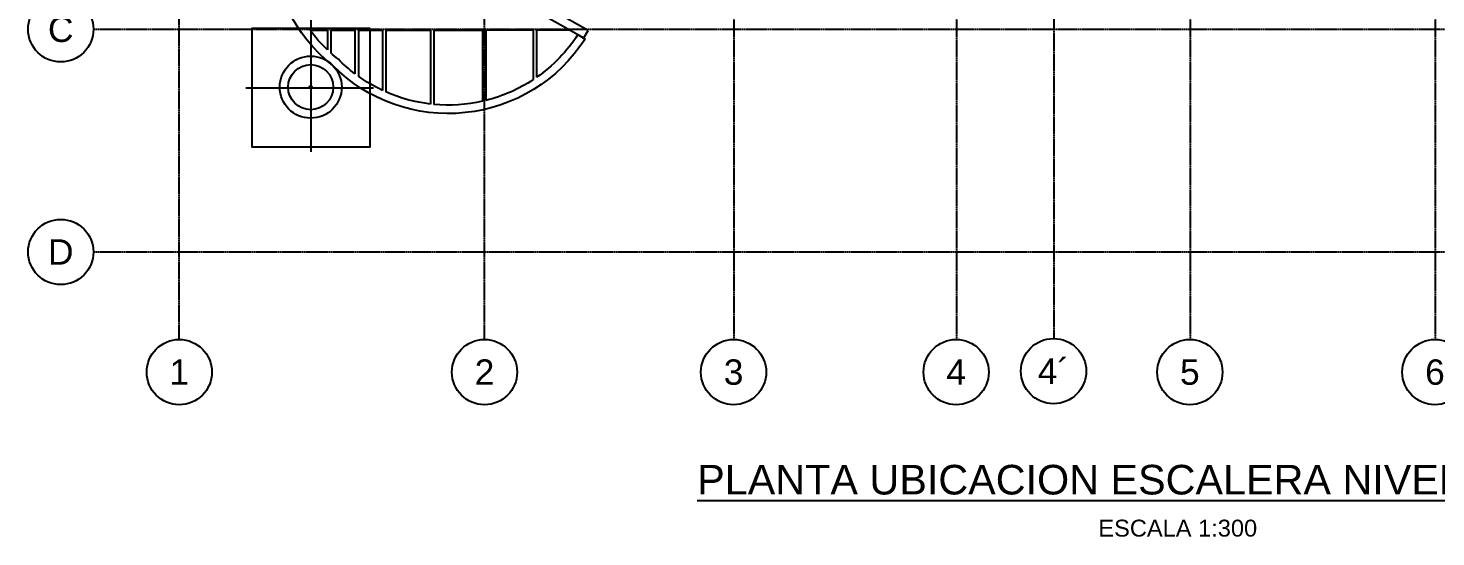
# Model space of a CAD drawing. Header units: millimetres. Extents: x -59786 to 1889966, y -10432 to 69447.
# Drawn here: x 77759 to 127725, y -10432 to 7616 of the extents above; entities that cross this region are included whole.
import ezdxf
from ezdxf.enums import TextEntityAlignment as Align

# ---------------------------------------------------------------- set-up
doc = ezdxf.new("R2010")
doc.units = ezdxf.units.MM
doc.header["$LTSCALE"] = 0.2
doc.linetypes.add('CENTER', pattern=[50.8, 31.75, -6.35, 6.35, -6.35])
for name, color, linetype in [('EE-5', 7, 'Continuous'), ('EE-TEXTO 1', 4, 'Continuous'), ('EE-TEXTO 2', 2, 'Continuous'), ('SIM-CONCRETO', 8, 'Continuous'), ('SIM-COTAS', 1, 'Continuous'), ('SIM-EJES', 8, 'CENTER')]:
    doc.layers.add(name, color=color, linetype=linetype)
doc.styles.add('ARIAL EE', font='arial.ttf')

# ---------------------------------------------------------------- blocks, each defined once
blk = doc.blocks.new('ITEM_1')
at = {"layer": 'EE-5'}
blk.add_circle((0, 0), 3.86, dxfattribs=at)
at = {"layer": 'EE-TEXTO 1', "style": 'ARIAL EE', "flags": 4}
blk.add_attdef('EJE', text='', height=3, dxfattribs=at).set_placement((0, 0), align=Align.MIDDLE_CENTER)
blk = doc.blocks.new('TÍTULO')
at = {"layer": 'EE-TEXTO 1', "style": 'ARIAL EE'}
blk.add_attdef('%%UVISTAENPLANTA', text='', height=3.5, dxfattribs=at).set_placement((-0.54, 3.5), align=Align.CENTER)
at = {"layer": 'EE-TEXTO 2', "style": 'ARIAL EE'}
for tag, p in [('SUBTITULO', (-0.77, -1.27)), ('ESCALA1:100', (-0.32, -5.15))]:
    blk.add_attdef(tag, text='', height=2, dxfattribs=at).set_placement(p, align=Align.CENTER)

msp = doc.modelspace()

# ---------------------------------------------------------------- linework, layer by layer
at = {"layer": 'SIM-CONCRETO', "ltscale": 3}
for p, q in [((87766.291, 7541.333), (88381.082, 7542.127)), ((87793.342, 7897.093), (87793.342, 3222.312)), ((88381.082, 7542.127), (88381.082, 6847.767)), ((88501.082, 7542.282), (89359.712, 7543.39)), ((88501.082, 7542.282), (88501.082, 6737.019)), ((89359.712, 7543.39), (89359.712, 5995.94)), ((89479.712, 7543.545), (90338.34, 7544.653)), ((89479.712, 7543.545), (89479.712, 5907.817)), ((90338.34, 7544.653), (90338.34, 5405.715)), ((90458.34, 7544.808), (92038.338, 7546.847)), ((90458.34, 7544.808), (90458.34, 5351.198)), ((92038.338, 7546.847), (92038.338, 4922.782)), ((92158.338, 7547.002), (93885.154, 7549.231)), ((92158.338, 7547.002), (92158.338, 4910.238)), ((93885.154, 7549.231), (93885.154, 5022.809)), ((94005.154, 7549.386), (95688.362, 7551.558)), ((94005.154, 7549.386), (94005.154, 5051.488)), ((95688.362, 7551.558), (95688.352, 5791.2)), ((95808.339, 7551.713), (96983.39, 7553.23)), ((95808.339, 7551.713), (95808.339, 5872.497)), ((97274.714, 7388.281), (97529.309, 7229.508)), ((85481.846, 5504.502), (90021.45, 5504.502))]:
    msp.add_line(p, q, dxfattribs=at)
for points in [[(97529.309, 7229.508, -0.477713329), (88570.379, 6286.746, -0.480834974), (88522.029, 15260.699, -0.14201962), (91371.327, 16592.54)], [(88381.082, 6847.767, -0.042633997), (87766.291, 7541.333, -0.042633997)], [(97274.714, 7388.281, -0.09693704), (95808.339, 5872.497)], [(89359.712, 5995.94, -0.035693301), (88770.297, 6511.159, -0.016139791), (88501.082, 6737.019, -0.016139791)], [(90338.34, 5405.715, -0.045385874), (89479.712, 5907.817, -0.045385874)], [(95688.352, 5791.2, -0.08431577), (94005.154, 5051.488, -0.08431577)], [(92038.338, 4922.782, -0.074963241), (90458.34, 5351.198, -0.074963241)], [(93885.154, 5022.809, -0.079294234), (92158.338, 4910.238, -0.079294234)]]:
    msp.add_lwpolyline(points, format="xyb", dxfattribs=at)
for points in [[(97631.808, 7531.179), (95196.25, 8912.502), (95048.251, 8651.549), (97486.628, 7268.628)], [(89893.342, 7604.502), (85693.342, 7604.502), (85693.342, 3404.502), (89893.342, 3404.502)]]:
    msp.add_lwpolyline(points, close=True, dxfattribs=at)
for radius in [1100, 800, 42.573]:
    msp.add_circle((87788.224, 5523.715), radius, dxfattribs=at)
at = {"layer": 'SIM-EJES'}
for p, q in [((83124.226, -3429.792), (83124.226, 67099.793)), ((93958.401, -3429.792), (93958.401, 67099.793)), ((102805.216, 67099.793), (102805.216, -3429.792)), ((110705.216, 67099.793), (110705.216, -3429.792)), ((114162.226, 67133.022), (114162.226, -3429.792)), ((118999.887, 67099.793), (118999.887, -3429.792)), ((127699.887, 67099.793), (127699.887, -3429.792)), ((80073.638, 7574.739), (160789.098, 7574.739)), ((80073.638, -325.261), (160789.098, -325.261))]:
    msp.add_line(p, q, dxfattribs=at)

# ---------------------------------------------------------------- block references
at = {"layer": 'EE-TEXTO 1'}
ref = msp.add_blockref('TÍTULO', (123091.305, -9978.511), dxfattribs=dict(at, xscale=300, yscale=300, zscale=300))
ref.add_attrib('ESCALA1:100', 'ESCALA 1:300', dxfattribs={"layer": 'EE-TEXTO 2', "height": 600, "style": 'ARIAL EE'}).set_placement((118564.409, -10423.411), align=Align.CENTER)
ref.add_attrib('%%UVISTAENPLANTA', '%%UPLANTA UBICACION ESCALERA NIVEL + 2540.45', dxfattribs={"height": 1050, "style": 'ARIAL EE'}).set_placement((118564.409, -8928.781), align=Align.CENTER)
at = {"layer": 'SIM-COTAS'}
ref = msp.add_blockref('ITEM_1', (78916.495, 7574.739), dxfattribs=dict(at, xscale=300, yscale=300, zscale=300, rotation=180))
ref.add_attrib('EJE', 'C', dxfattribs={"layer": 'EE-TEXTO 1', "height": 900, "style": 'ARIAL EE', "flags": 4}).set_placement((78916.095, 7575.001), align=Align.MIDDLE_CENTER)
ref = msp.add_blockref('ITEM_1', (78916.495, -325.261), dxfattribs=dict(at, xscale=300, yscale=300, zscale=300, rotation=180))
ref.add_attrib('EJE', 'D', dxfattribs={"layer": 'EE-TEXTO 1', "height": 900, "style": 'ARIAL EE', "flags": 4}).set_placement((78916.095, -324.999), align=Align.MIDDLE_CENTER)
ref = msp.add_blockref('ITEM_1', (83124.226, -4586.885), dxfattribs=dict(at, xscale=300, yscale=300, zscale=300, rotation=180))
ref.add_attrib('EJE', '1', dxfattribs={"layer": 'EE-TEXTO 1', "height": 900, "style": 'ARIAL EE', "flags": 4}).set_placement((83123.825, -4586.622), align=Align.MIDDLE_CENTER)
ref = msp.add_blockref('ITEM_1', (93958.401, -4586.915), dxfattribs=dict(at, xscale=300, yscale=300, zscale=300, rotation=180))
ref.add_attrib('EJE', '2', dxfattribs={"layer": 'EE-TEXTO 1', "height": 900, "style": 'ARIAL EE', "flags": 4}).set_placement((93958.001, -4586.652), align=Align.MIDDLE_CENTER)
ref = msp.add_blockref('ITEM_1', (102798.401, -4586.915), dxfattribs=dict(at, xscale=300, yscale=300, zscale=300, rotation=180))
ref.add_attrib('EJE', '3', dxfattribs={"layer": 'EE-TEXTO 1', "height": 900, "style": 'ARIAL EE', "flags": 4}).set_placement((102798.001, -4586.652), align=Align.MIDDLE_CENTER)
ref = msp.add_blockref('ITEM_1', (110698.401, -4586.915), dxfattribs=dict(at, xscale=300, yscale=300, zscale=300, rotation=180))
ref.add_attrib('EJE', '4', dxfattribs={"layer": 'EE-TEXTO 1', "height": 900, "style": 'ARIAL EE', "flags": 4}).set_placement((110698.001, -4586.652), align=Align.MIDDLE_CENTER)
ref = msp.add_blockref('ITEM_1', (114155.41, -4553.686), dxfattribs=dict(at, xscale=300, yscale=300, zscale=300, rotation=180))
ref.add_attrib('EJE', '4´', dxfattribs={"layer": 'EE-TEXTO 1', "height": 900, "style": 'ARIAL EE', "flags": 4}).set_placement((114155.01, -4553.423), align=Align.MIDDLE_CENTER)
ref = msp.add_blockref('ITEM_1', (118993.071, -4586.915), dxfattribs=dict(at, xscale=300, yscale=300, zscale=300, rotation=180))
ref.add_attrib('EJE', '5', dxfattribs={"layer": 'EE-TEXTO 1', "height": 900, "style": 'ARIAL EE', "flags": 4}).set_placement((118992.671, -4586.652), align=Align.MIDDLE_CENTER)
ref = msp.add_blockref('ITEM_1', (127693.071, -4586.915), dxfattribs=dict(at, xscale=300, yscale=300, zscale=300, rotation=180))
ref.add_attrib('EJE', '6', dxfattribs={"layer": 'EE-TEXTO 1', "height": 900, "style": 'ARIAL EE', "flags": 4}).set_placement((127692.671, -4586.652), align=Align.MIDDLE_CENTER)

doc.saveas('drawing.dxf')
